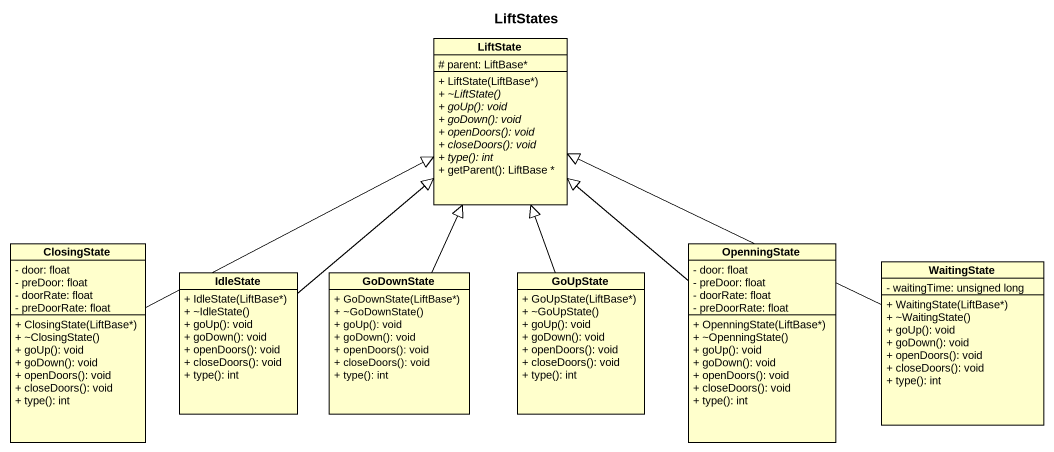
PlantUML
@startuml
title LiftStates
hide circle
hide empty members
skinparam classAttributeIconSize 0
class LiftState {
  # parent: LiftBase*
  + LiftState(LiftBase*)
  {abstract} + ~LiftState()
  {abstract} + goUp(): void
  {abstract} + goDown(): void
  {abstract} + openDoors(): void
  {abstract} + closeDoors(): void
  {abstract} + type(): int
  + getParent(): LiftBase *
}
class ClosingState {
  - door: float
  - preDoor: float
  - doorRate: float
  - preDoorRate: float
  + ClosingState(LiftBase*)
  + ~ClosingState()
  + goUp(): void
  + goDown(): void
  + openDoors(): void
  + closeDoors(): void
  + type(): int
}
class OpenningState {
  - door: float
  - preDoor: float
  - doorRate: float
  - preDoorRate: float
  + OpenningState(LiftBase*)
  + ~OpenningState()
  + goUp(): void
  + goDown(): void
  + openDoors(): void
  + closeDoors(): void
  + type(): int
}
class IdleState {
  + IdleState(LiftBase*)
  + ~IdleState()
  + goUp(): void
  + goDown(): void
  + openDoors(): void
  + closeDoors(): void
  + type(): int
}
class GoDownState {
  + GoDownState(LiftBase*)
  + ~GoDownState()
  + goUp(): void
  + goDown(): void
  + openDoors(): void
  + closeDoors(): void
  + type(): int
}
class GoUpState {
  + GoUpState(LiftBase*)
  + ~GoUpState()
  + goUp(): void
  + goDown(): void
  + openDoors(): void
  + closeDoors(): void
  + type(): int
}
class WaitingState {
  - waitingTime: unsigned long
  + WaitingState(LiftBase*)
  + ~WaitingState()
  + goUp(): void
  + goDown(): void
  + openDoors(): void
  + closeDoors(): void
  + type(): int
}
ClosingState -right-|> LiftState
OpenningState -up-|> LiftState
IdleState -up-|> LiftState
GoDownState -up-|> LiftState
GoUpState -up-|> LiftState
WaitingState -left-|> LiftState
@enduml
